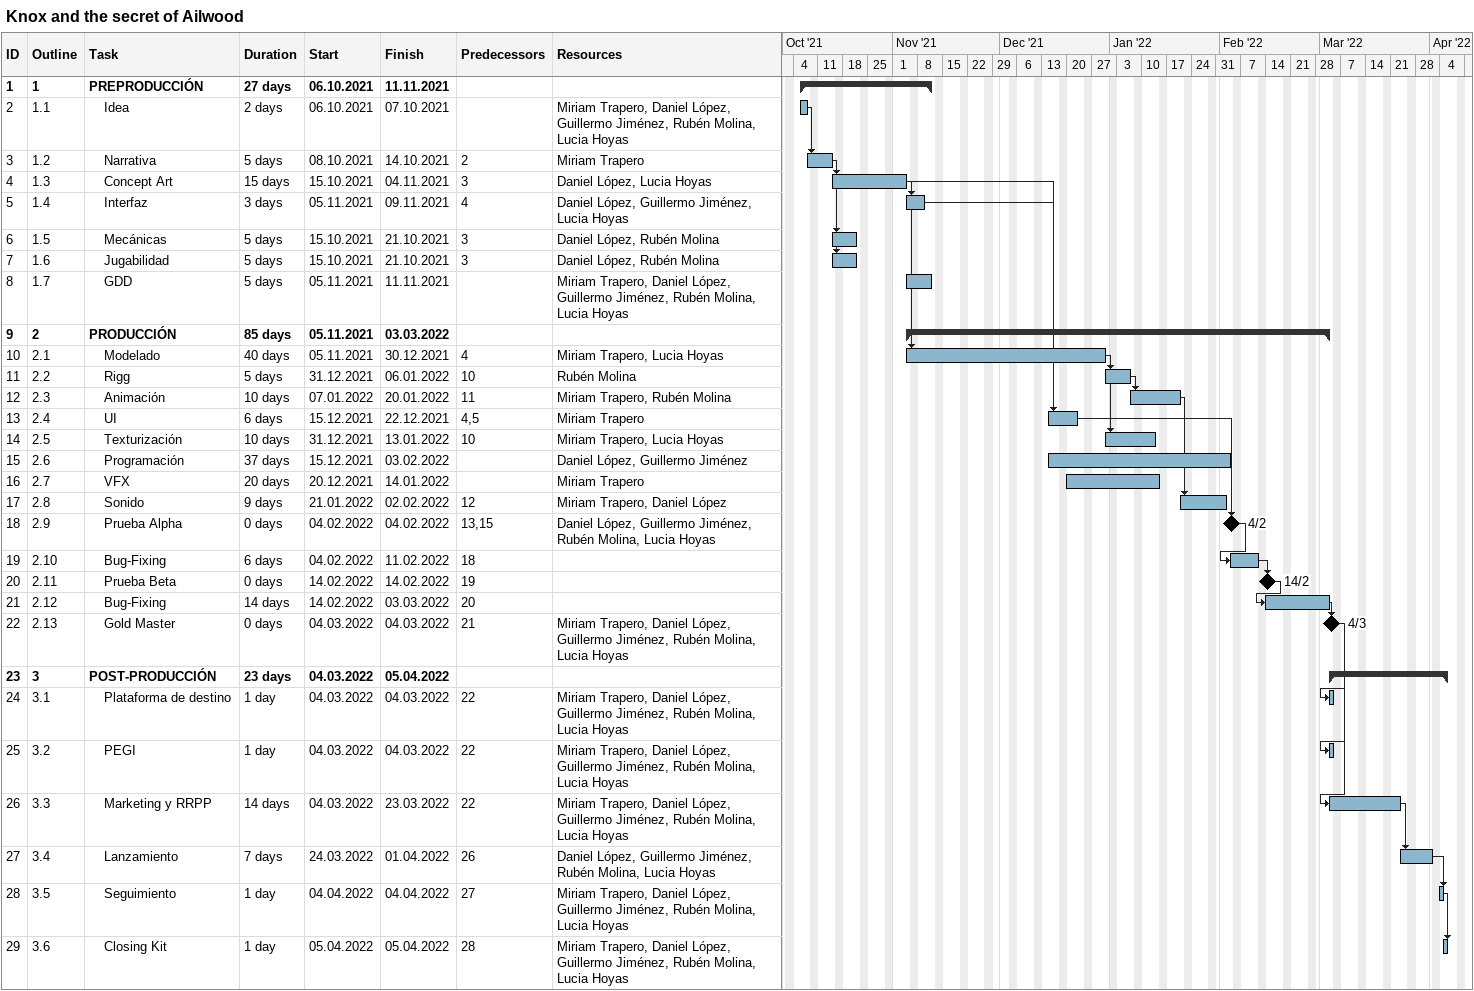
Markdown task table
Knox and the secret of Ailwood

| ID | WBS | Task | Duration | Start | Finish | Predecessors | Resources |
|---|---|---|---|---|---|---|---|
| 1 | 1 | **PREPRODUCCIÓN** | 27d | 2021-10-06 | 2021-11-11 |  |  |
| 2 | 1.1 | Idea | 2d | 2021-10-06 | 2021-10-07 |  | Miriam Trapero, Daniel López, Guillermo Jiménez, Rubén Molina, Lucia Hoyas |
| 3 | 1.2 | Narrativa | 5d | 2021-10-08 | 2021-10-14 | 2 | Miriam Trapero |
| 4 | 1.3 | Concept Art | 15d | 2021-10-15 | 2021-11-04 | 3 | Daniel López, Lucia Hoyas |
| 5 | 1.4 | Interfaz | 3d | 2021-11-05 | 2021-11-09 | 4 | Daniel López, Guillermo Jiménez, Lucia Hoyas |
| 6 | 1.5 | Mecánicas | 5d | 2021-10-15 | 2021-10-21 | 3 | Daniel López, Rubén Molina |
| 7 | 1.6 | Jugabilidad | 5d | 2021-10-15 | 2021-10-21 | 3 | Daniel López, Rubén Molina |
| 8 | 1.7 | GDD | 5d | 2021-11-05 | 2021-11-11 |  | Miriam Trapero, Daniel López, Guillermo Jiménez, Rubén Molina, Lucia Hoyas |
| 9 | 2 | **PRODUCCIÓN** | 85d | 2021-11-05 | 2022-03-03 |  |  |
| 10 | 2.1 | Modelado | 40d | 2021-11-05 | 2021-12-30 | 4 | Miriam Trapero, Lucia Hoyas |
| 11 | 2.2 | Rigg | 5d | 2021-12-31 | 2022-01-06 | 10 | Rubén Molina |
| 12 | 2.3 | Animación | 10d | 2022-01-07 | 2022-01-20 | 11 | Miriam Trapero, Rubén Molina |
| 13 | 2.4 | UI | 6d | 2021-12-15 | 2021-12-22 | 4, 5 | Miriam Trapero |
| 14 | 2.5 | Texturización | 10d | 2021-12-31 | 2022-01-13 | 10 | Miriam Trapero, Lucia Hoyas |
| 15 | 2.6 | Programación | 37d | 2021-12-15 | 2022-02-03 |  | Daniel López, Guillermo Jiménez |
| 16 | 2.7 | VFX | 20d | 2021-12-20 | 2022-01-14 |  | Miriam Trapero |
| 17 | 2.8 | Sonido | 9d | 2022-01-21 | 2022-02-02 | 12 | Miriam Trapero, Daniel López |
| 18 | 2.9 | Prueba Alpha | 0d | 2022-02-04 | 2022-02-04 | 13, 15 | Daniel López, Guillermo Jiménez, Rubén Molina, Lucia Hoyas |
| 19 | 2.10 | Bug-Fixing | 6d | 2022-02-04 | 2022-02-11 | 18 |  |
| 20 | 2.11 | Prueba Beta | 0d | 2022-02-14 | 2022-02-14 | 19 |  |
| 21 | 2.12 | Bug-Fixing | 14d | 2022-02-14 | 2022-03-03 | 20 |  |
| 22 | 2.13 | Gold Master | 0d | 2022-03-04 | 2022-03-04 | 21 | Miriam Trapero, Daniel López, Guillermo Jiménez, Rubén Molina, Lucia Hoyas |
| 23 | 3 | **POST-PRODUCCIÓN** | 23d | 2022-03-04 | 2022-04-05 |  |  |
| 24 | 3.1 | Plataforma de destino | 1d | 2022-03-04 | 2022-03-04 | 22 | Miriam Trapero, Daniel López, Guillermo Jiménez, Rubén Molina, Lucia Hoyas |
| 25 | 3.2 | PEGI | 1d | 2022-03-04 | 2022-03-04 | 22 | Miriam Trapero, Daniel López, Guillermo Jiménez, Rubén Molina, Lucia Hoyas |
| 26 | 3.3 | Marketing y RRPP | 14d | 2022-03-04 | 2022-03-23 | 22 | Miriam Trapero, Daniel López, Guillermo Jiménez, Rubén Molina, Lucia Hoyas |
| 27 | 3.4 | Lanzamiento | 7d | 2022-03-24 | 2022-04-01 | 26 | Daniel López, Guillermo Jiménez, Rubén Molina, Lucia Hoyas |
| 28 | 3.5 | Seguimiento | 1d | 2022-04-04 | 2022-04-04 | 27 | Miriam Trapero, Daniel López, Guillermo Jiménez, Rubén Molina, Lucia Hoyas |
| 29 | 3.6 | Closing Kit | 1d | 2022-04-05 | 2022-04-05 | 28 | Miriam Trapero, Daniel López, Guillermo Jiménez, Rubén Molina, Lucia Hoyas |
